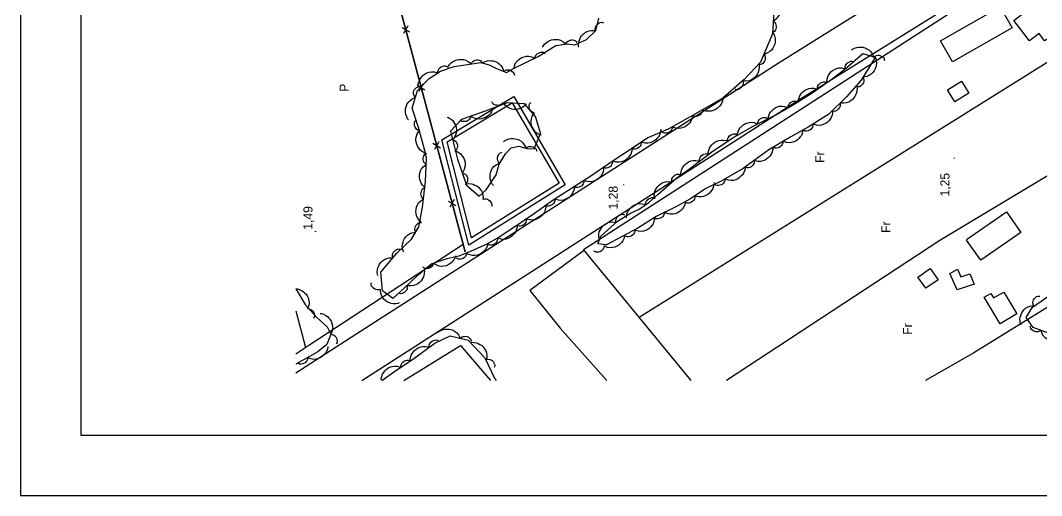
# Model space of a CAD drawing. Extents: x 747954 to 748544, y 4317181 to 4318208.
# Drawn here: x 747954.5 to 748123.3, y 4317181 to 4317259.5 of the extents above; entities that cross this region are included whole.
import ezdxf

# ---------------------------------------------------------------- set-up
doc = ezdxf.new("R2010")
doc.units = 0
doc.linetypes.add('HIDDEN', pattern=[0])
doc.layers.get('0').update_dxf_attribs({"linetype": 'CONTINUOUS'})
for name, color, linetype in [('1', 7, 'CONTINUOUS'), ('11', 7, 'CONTINUOUS'), ('26', 7, 'CONTINUOUS'), ('36', 7, 'CONTINUOUS'), ('48', 7, 'CONTINUOUS'), ('51', 7, 'CONTINUOUS'), ('53', 7, 'CONTINUOUS'), ('PATTERN_CLASS', 7, 'CONTINUOUS')]:
    doc.layers.add(name, color=color, linetype=linetype)

msp = doc.modelspace()

# ---------------------------------------------------------------- linework, layer by layer
at = {"layer": '1', "color": 0, "linetype": 'CONTINUOUS'}
for p, q in [((748009.24, 4317291.46), (748028.01, 4317221.27)), ((748017.55, 4317258.36), (748018.81, 4317257.62)), ((748018.54, 4317258.61), (748017.83, 4317257.34)), ((748020.11, 4317248.8), (748021.36, 4317248.06)), ((748021.1, 4317249.04), (748020.38, 4317247.78)), ((748022.67, 4317239.24), (748023.92, 4317238.49)), ((748023.66, 4317239.48), (748022.94, 4317238.21)), ((748025.22, 4317229.67), (748026.48, 4317228.93)), ((748026.22, 4317229.92), (748025.5, 4317228.65))]:
    msp.add_line(p, q, dxfattribs=at)
for points in [[(748120.12, 4317265.44), (748123.73, 4317267.68), (748129.64, 4317259.67), (748123.79, 4317256.17), (748122.88, 4317257.34), (748121.29, 4317256.17), (748118.73, 4317259.51), (748122.51, 4317262.41), (748120.2, 4317265.57)], [(748106.59, 4317256.17), (748116.46, 4317261.79), (748118.44, 4317258.3), (748108.57, 4317252.69), (748106.59, 4317256.17)], [(748107.75, 4317248.06), (748110.05, 4317249.49), (748111.28, 4317247.51), (748108.99, 4317246.08), (748107.75, 4317248.06)], [(748102.87, 4317217.11), (748104.91, 4317218.51), (748106.19, 4317216.65), (748104.15, 4317215.25), (748102.87, 4317217.11)], [(748108.12, 4317217.71), (748109.38, 4317218.4), (748109.97, 4317217.12), (748111.45, 4317217.66), (748112.14, 4317215.92), (748109.37, 4317215.01), (748108.12, 4317217.71)], [(748113.83, 4317213.77), (748114.9, 4317214.4), (748115.36, 4317213.65), (748117.08, 4317214.63), (748119.22, 4317211.04), (748116.45, 4317209.38), (748113.83, 4317213.77)]]:
    msp.add_lwpolyline(points, dxfattribs=at)
at = {"layer": '1', "color": 0, "linetype": 'HIDDEN'}
msp.add_lwpolyline([(748110.9, 4317223.3), (748117.52, 4317227.91), (748119.9, 4317224.49), (748113.27, 4317219.91), (748110.92, 4317223.19)], dxfattribs=at)
at = {"layer": '11', "color": 0, "linetype": 'CONTINUOUS'}
for points in [[(748000, 4317201.29), (748012.41, 4317209.28), (748079.9, 4317252.59), (748117.08, 4317275.81)], [(748010.92, 4317200), (748016.19, 4317203.39), (748083.64, 4317246.67), (748120.79, 4317269.87)]]:
    msp.add_lwpolyline(points, dxfattribs=at)
at = {"layer": '26', "color": 0, "linetype": 'CONTINUOUS'}
for points in [[(748024.16, 4317239.81), (748036.06, 4317246.94), (748044.56, 4317232.37), (748028.62, 4317222.4), (748024.16, 4317239.81)], [(748025.03, 4317239.46), (748035.79, 4317245.91), (748043.55, 4317232.62), (748029.09, 4317223.58), (748025.03, 4317239.46)]]:
    msp.add_lwpolyline(points, dxfattribs=at)
at = {"layer": '51', "color": 0, "linetype": 'CONTINUOUS'}
for p, q in [((748132.62, 4317257.84), (748056.81, 4317210.42)), ((748000, 4317211.52), (748001.65, 4317205.47))]:
    msp.add_line(p, q, dxfattribs=at)
for points in [[(748065.4, 4317200), (748047.56, 4317221.64), (748112.74, 4317263.76)], [(748143.38, 4317245.32), (748106.47, 4317223.17), (748071.24, 4317200)], [(748155.22, 4317231.2), (748112.11, 4317204.56), (748104.14, 4317200)], [(748027.69, 4317222.48), (748002.17, 4317205.82), (748000, 4317204.36)], [(748047.76, 4317221.54), (748038.72, 4317214.89), (748043.7, 4317208.67), (748051.46, 4317200)], [(748017.88, 4317200), (748027.23, 4317205.78), (748032.2, 4317200)]]:
    msp.add_lwpolyline(points, dxfattribs=at)
at = {"layer": '53', "color": 0, "linetype": 'CONTINUOUS'}
for points in [[(748079.18, 4317263.21), (748079.37, 4317263.08), (748079.61, 4317262.8), (748079.85, 4317262.45), (748079.96, 4317262.15), (748080.03, 4317261.84), (748080.09, 4317261.52), (748080.09, 4317261.17), (748080.03, 4317260.81), (748079.91, 4317260.43), (748079.72, 4317260.09), (748079.44, 4317259.76), (748079.16, 4317259.53), (748078.94, 4317259.41), (748079.14, 4317259.22), (748079.31, 4317258.99), (748079.38, 4317258.78), (748079.43, 4317258.58), (748079.41, 4317258.32), (748079.36, 4317258.1), (748079.26, 4317257.87), (748079.14, 4317257.69), (748078.97, 4317257.59), (748078.83, 4317257.5)], [(748046.83, 4317255.1), (748046.77, 4317255.33), (748046.78, 4317255.7), (748046.84, 4317256.11), (748046.95, 4317256.41), (748047.11, 4317256.69), (748047.27, 4317256.97), (748047.5, 4317257.23), (748047.79, 4317257.46), (748048.13, 4317257.67), (748048.5, 4317257.79), (748048.93, 4317257.85), (748049.29, 4317257.84), (748049.54, 4317257.78), (748049.51, 4317258.06), (748049.54, 4317258.35), (748049.62, 4317258.54), (748049.72, 4317258.73), (748049.91, 4317258.91), (748050.09, 4317259.04), (748050.32, 4317259.15), (748050.53, 4317259.21), (748050.73, 4317259.16), (748050.88, 4317259.13)], [(748078.89, 4317257.49), (748079.03, 4317257.3), (748079.15, 4317256.96), (748079.26, 4317256.55), (748079.27, 4317256.24), (748079.24, 4317255.91), (748079.19, 4317255.6), (748079.07, 4317255.27), (748078.89, 4317254.94), (748078.66, 4317254.62), (748078.37, 4317254.37), (748078, 4317254.14), (748077.65, 4317254.02), (748077.41, 4317253.98), (748077.53, 4317253.73), (748077.62, 4317253.46), (748077.62, 4317253.24), (748077.6, 4317253.03), (748077.5, 4317252.79), (748077.38, 4317252.61), (748077.21, 4317252.41), (748077.04, 4317252.28), (748076.84, 4317252.25), (748076.68, 4317252.21)], [(748040.83, 4317255.08), (748040.92, 4317255.29), (748041.16, 4317255.58), (748041.45, 4317255.88), (748041.71, 4317256.05), (748042.01, 4317256.19), (748042.3, 4317256.31), (748042.65, 4317256.38), (748043.02, 4317256.39), (748043.41, 4317256.36), (748043.78, 4317256.24), (748044.16, 4317256.03), (748044.45, 4317255.8), (748044.61, 4317255.61), (748044.75, 4317255.84), (748044.95, 4317256.06), (748045.13, 4317256.17), (748045.32, 4317256.26), (748045.58, 4317256.3), (748045.8, 4317256.29), (748046.05, 4317256.24), (748046.25, 4317256.16), (748046.39, 4317256.01), (748046.5, 4317255.89)], [(748036.08, 4317251.59), (748036.1, 4317251.82), (748036.24, 4317252.16), (748036.42, 4317252.54), (748036.62, 4317252.78), (748036.86, 4317253), (748037.11, 4317253.21), (748037.41, 4317253.38), (748037.76, 4317253.5), (748038.15, 4317253.59), (748038.53, 4317253.59), (748038.96, 4317253.51), (748039.31, 4317253.37), (748039.51, 4317253.24), (748039.58, 4317253.51), (748039.7, 4317253.77), (748039.84, 4317253.93), (748040, 4317254.07), (748040.23, 4317254.19), (748040.45, 4317254.25), (748040.7, 4317254.28), (748040.92, 4317254.26), (748041.09, 4317254.16), (748041.23, 4317254.08)], [(748091.89, 4317254.59), (748092.06, 4317254.75), (748092.39, 4317254.91), (748092.79, 4317255.06), (748093.1, 4317255.1), (748093.42, 4317255.1), (748093.74, 4317255.08), (748094.08, 4317255), (748094.43, 4317254.85), (748094.76, 4317254.66), (748095.05, 4317254.39), (748095.31, 4317254.04), (748095.47, 4317253.71), (748095.53, 4317253.47), (748095.77, 4317253.62), (748096.03, 4317253.74), (748096.25, 4317253.75), (748096.45, 4317253.75), (748096.7, 4317253.68), (748096.9, 4317253.57), (748097.11, 4317253.43), (748097.26, 4317253.27), (748097.31, 4317253.07), (748097.36, 4317252.92)], [(748025.17, 4317251.76), (748025.26, 4317251.98), (748025.49, 4317252.27), (748025.78, 4317252.57), (748026.05, 4317252.74), (748026.35, 4317252.87), (748026.64, 4317253), (748026.98, 4317253.07), (748027.36, 4317253.08), (748027.75, 4317253.05), (748028.12, 4317252.93), (748028.5, 4317252.72), (748028.79, 4317252.49), (748028.94, 4317252.3), (748029.09, 4317252.53), (748029.28, 4317252.75), (748029.47, 4317252.86), (748029.66, 4317252.95), (748029.92, 4317252.99), (748030.14, 4317252.98), (748030.39, 4317252.93), (748030.59, 4317252.85), (748030.73, 4317252.7), (748030.83, 4317252.58)], [(748030.79, 4317252.45), (748030.97, 4317252.59), (748031.31, 4317252.73), (748031.71, 4317252.86), (748032.03, 4317252.88), (748032.35, 4317252.86), (748032.67, 4317252.82), (748033.01, 4317252.72), (748033.34, 4317252.55), (748033.66, 4317252.34), (748033.93, 4317252.06), (748034.17, 4317251.69), (748034.31, 4317251.35), (748034.36, 4317251.11), (748034.6, 4317251.24), (748034.87, 4317251.34), (748035.09, 4317251.35), (748035.3, 4317251.34), (748035.54, 4317251.25), (748035.73, 4317251.13), (748035.93, 4317250.97), (748036.07, 4317250.8), (748036.11, 4317250.61), (748036.15, 4317250.45)], [(748076.54, 4317252.3), (748076.61, 4317252.08), (748076.61, 4317251.71), (748076.57, 4317251.29), (748076.47, 4317250.99), (748076.32, 4317250.7), (748076.17, 4317250.42), (748075.94, 4317250.15), (748075.66, 4317249.91), (748075.33, 4317249.7), (748074.97, 4317249.56), (748074.54, 4317249.48), (748074.17, 4317249.48), (748073.93, 4317249.53), (748073.96, 4317249.26), (748073.95, 4317248.96), (748073.87, 4317248.76), (748073.78, 4317248.58), (748073.6, 4317248.39), (748073.42, 4317248.25), (748073.2, 4317248.13), (748072.99, 4317248.07), (748072.79, 4317248.11), (748072.63, 4317248.13)], [(748087.8, 4317249.21), (748087.78, 4317249.44), (748087.84, 4317249.8), (748087.95, 4317250.21), (748088.1, 4317250.49), (748088.29, 4317250.75), (748088.49, 4317251), (748088.75, 4317251.23), (748089.07, 4317251.42), (748089.43, 4317251.58), (748089.81, 4317251.66), (748090.25, 4317251.66), (748090.61, 4317251.6), (748090.84, 4317251.51), (748090.85, 4317251.79), (748090.91, 4317252.07), (748091.02, 4317252.26), (748091.15, 4317252.43), (748091.35, 4317252.58), (748091.55, 4317252.69), (748091.79, 4317252.77), (748092.01, 4317252.8), (748092.2, 4317252.73), (748092.35, 4317252.68)], [(748095.79, 4317253.42), (748095.9, 4317253.22), (748095.97, 4317252.86), (748096.02, 4317252.44), (748095.98, 4317252.12), (748095.9, 4317251.81), (748095.8, 4317251.51), (748095.64, 4317251.2), (748095.41, 4317250.9), (748095.14, 4317250.62), (748094.81, 4317250.41), (748094.41, 4317250.25), (748094.05, 4317250.18), (748093.8, 4317250.17), (748093.89, 4317249.91), (748093.93, 4317249.62), (748093.9, 4317249.41), (748093.85, 4317249.21), (748093.71, 4317248.99), (748093.56, 4317248.82), (748093.37, 4317248.66), (748093.18, 4317248.55), (748092.97, 4317248.55), (748092.82, 4317248.54)], [(748020.28, 4317248.75), (748020.27, 4317248.98), (748020.36, 4317249.34), (748020.5, 4317249.73), (748020.67, 4317250), (748020.88, 4317250.25), (748021.1, 4317250.48), (748021.38, 4317250.69), (748021.71, 4317250.86), (748022.08, 4317250.99), (748022.46, 4317251.04), (748022.9, 4317251.02), (748023.25, 4317250.93), (748023.48, 4317250.82), (748023.51, 4317251.1), (748023.59, 4317251.38), (748023.72, 4317251.55), (748023.85, 4317251.71), (748024.07, 4317251.85), (748024.28, 4317251.94), (748024.52, 4317252.01), (748024.74, 4317252.02), (748024.92, 4317251.94), (748025.07, 4317251.88)], [(748083.08, 4317245.98), (748083.07, 4317246.21), (748083.15, 4317246.57), (748083.27, 4317246.97), (748083.43, 4317247.24), (748083.64, 4317247.49), (748083.85, 4317247.74), (748084.12, 4317247.95), (748084.45, 4317248.13), (748084.81, 4317248.27), (748085.2, 4317248.33), (748085.63, 4317248.32), (748085.99, 4317248.24), (748086.22, 4317248.14), (748086.25, 4317248.42), (748086.32, 4317248.7), (748086.44, 4317248.88), (748086.57, 4317249.04), (748086.78, 4317249.19), (748086.98, 4317249.28), (748087.23, 4317249.35), (748087.45, 4317249.37), (748087.63, 4317249.29), (748087.78, 4317249.24)], [(748018.66, 4317243.07), (748018.51, 4317243.24), (748018.35, 4317243.57), (748018.19, 4317243.96), (748018.15, 4317244.28), (748018.16, 4317244.6), (748018.17, 4317244.92), (748018.25, 4317245.26), (748018.4, 4317245.6), (748018.59, 4317245.94), (748018.86, 4317246.23), (748019.21, 4317246.49), (748019.54, 4317246.65), (748019.77, 4317246.71), (748019.63, 4317246.95), (748019.51, 4317247.21), (748019.49, 4317247.43), (748019.49, 4317247.64), (748019.56, 4317247.88), (748019.67, 4317248.08), (748019.81, 4317248.29), (748019.97, 4317248.44), (748020.17, 4317248.5), (748020.32, 4317248.55)], [(748092.75, 4317248.56), (748092.8, 4317248.33), (748092.79, 4317247.96), (748092.73, 4317247.55), (748092.61, 4317247.25), (748092.46, 4317246.97), (748092.29, 4317246.7), (748092.05, 4317246.44), (748091.76, 4317246.21), (748091.43, 4317246.01), (748091.06, 4317245.89), (748090.62, 4317245.83), (748090.26, 4317245.85), (748090.02, 4317245.91), (748090.03, 4317245.63), (748090.01, 4317245.34), (748089.92, 4317245.14), (748089.82, 4317244.96), (748089.64, 4317244.78), (748089.45, 4317244.65), (748089.22, 4317244.54), (748089.01, 4317244.49), (748088.81, 4317244.53), (748088.66, 4317244.56)], [(748038.12, 4317245.73), (748037.99, 4317245.54), (748037.71, 4317245.31), (748037.36, 4317245.07), (748037.06, 4317244.95), (748036.75, 4317244.88), (748036.43, 4317244.82), (748036.08, 4317244.82), (748035.72, 4317244.88), (748035.34, 4317245), (748035, 4317245.19), (748034.67, 4317245.47), (748034.44, 4317245.75), (748034.32, 4317245.97), (748034.13, 4317245.77), (748033.9, 4317245.59), (748033.69, 4317245.52), (748033.49, 4317245.48), (748033.23, 4317245.49), (748033.01, 4317245.54), (748032.78, 4317245.64), (748032.59, 4317245.76), (748032.49, 4317245.94), (748032.41, 4317246.07)], [(748040.58, 4317240.54), (748040.35, 4317240.6), (748040.03, 4317240.78), (748039.69, 4317241.02), (748039.48, 4317241.26), (748039.3, 4317241.53), (748039.13, 4317241.8), (748039.01, 4317242.13), (748038.94, 4317242.5), (748038.92, 4317242.89), (748038.98, 4317243.27), (748039.12, 4317243.68), (748039.31, 4317244), (748039.47, 4317244.19), (748039.22, 4317244.3), (748038.97, 4317244.45), (748038.83, 4317244.62), (748038.72, 4317244.79), (748038.64, 4317245.04), (748038.62, 4317245.26), (748038.62, 4317245.51), (748038.67, 4317245.73), (748038.8, 4317245.88), (748038.9, 4317246.01)], [(748070.59, 4317246.66), (748070.59, 4317246.43), (748070.48, 4317246.08), (748070.32, 4317245.69), (748070.13, 4317245.43), (748069.91, 4317245.2), (748069.68, 4317244.97), (748069.38, 4317244.78), (748069.04, 4317244.63), (748068.67, 4317244.52), (748068.28, 4317244.5), (748067.85, 4317244.55), (748067.5, 4317244.66), (748067.28, 4317244.77), (748067.23, 4317244.5), (748067.13, 4317244.23), (748067, 4317244.06), (748066.85, 4317243.91), (748066.63, 4317243.78), (748066.42, 4317243.7), (748066.17, 4317243.65), (748065.95, 4317243.66), (748065.77, 4317243.75), (748065.63, 4317243.82)], [(748078.08, 4317243.19), (748078.09, 4317243.42), (748078.2, 4317243.77), (748078.35, 4317244.16), (748078.54, 4317244.42), (748078.76, 4317244.65), (748078.99, 4317244.88), (748079.29, 4317245.07), (748079.63, 4317245.22), (748080, 4317245.33), (748080.39, 4317245.35), (748080.82, 4317245.3), (748081.17, 4317245.19), (748081.39, 4317245.08), (748081.44, 4317245.35), (748081.54, 4317245.62), (748081.67, 4317245.79), (748081.82, 4317245.94), (748082.04, 4317246.07), (748082.25, 4317246.15), (748082.5, 4317246.2), (748082.72, 4317246.2), (748082.9, 4317246.1), (748083.04, 4317246.03)], [(748032.59, 4317244.97), (748032.54, 4317244.74), (748032.37, 4317244.42), (748032.15, 4317244.06), (748031.92, 4317243.84), (748031.66, 4317243.65), (748031.39, 4317243.47), (748031.07, 4317243.34), (748030.71, 4317243.25), (748030.32, 4317243.21), (748029.93, 4317243.25), (748029.52, 4317243.38), (748029.19, 4317243.55), (748029, 4317243.7), (748028.9, 4317243.45), (748028.75, 4317243.19), (748028.59, 4317243.05), (748028.42, 4317242.93), (748028.18, 4317242.84), (748027.96, 4317242.8), (748027.7, 4317242.8), (748027.49, 4317242.84), (748027.33, 4317242.96), (748027.2, 4317243.06)], [(748065.62, 4317243.82), (748065.62, 4317243.59), (748065.5, 4317243.24), (748065.34, 4317242.85), (748065.15, 4317242.6), (748064.92, 4317242.37), (748064.69, 4317242.14), (748064.4, 4317241.96), (748064.05, 4317241.81), (748063.68, 4317241.7), (748063.29, 4317241.68), (748062.86, 4317241.74), (748062.51, 4317241.85), (748062.29, 4317241.97), (748062.24, 4317241.7), (748062.14, 4317241.43), (748062, 4317241.26), (748061.86, 4317241.11), (748061.63, 4317240.99), (748061.42, 4317240.91), (748061.17, 4317240.87), (748060.95, 4317240.87), (748060.77, 4317240.96), (748060.63, 4317241.03)], [(748088.75, 4317244.44), (748088.76, 4317244.21), (748088.67, 4317243.85), (748088.53, 4317243.46), (748088.35, 4317243.19), (748088.14, 4317242.95), (748087.92, 4317242.72), (748087.63, 4317242.51), (748087.3, 4317242.35), (748086.93, 4317242.22), (748086.54, 4317242.18), (748086.11, 4317242.21), (748085.75, 4317242.3), (748085.53, 4317242.41), (748085.49, 4317242.14), (748085.41, 4317241.86), (748085.28, 4317241.68), (748085.14, 4317241.52), (748084.93, 4317241.39), (748084.72, 4317241.3), (748084.47, 4317241.24), (748084.25, 4317241.23), (748084.07, 4317241.32), (748083.92, 4317241.38)], [(748021.46, 4317237.59), (748021.24, 4317237.65), (748020.93, 4317237.85), (748020.59, 4317238.1), (748020.39, 4317238.34), (748020.22, 4317238.62), (748020.06, 4317238.9), (748019.95, 4317239.23), (748019.89, 4317239.6), (748019.88, 4317239.99), (748019.95, 4317240.37), (748020.11, 4317240.77), (748020.3, 4317241.09), (748020.47, 4317241.27), (748020.22, 4317241.39), (748019.98, 4317241.55), (748019.85, 4317241.72), (748019.74, 4317241.9), (748019.67, 4317242.15), (748019.65, 4317242.37), (748019.67, 4317242.62), (748019.72, 4317242.84), (748019.86, 4317242.99), (748019.96, 4317243.11)], [(748025.04, 4317243.54), (748025.27, 4317243.47), (748025.57, 4317243.27), (748025.91, 4317243.01), (748026.1, 4317242.76), (748026.26, 4317242.48), (748026.42, 4317242.2), (748026.52, 4317241.87), (748026.57, 4317241.5), (748026.57, 4317241.11), (748026.49, 4317240.73), (748026.32, 4317240.33), (748026.12, 4317240.02), (748025.95, 4317239.84), (748026.2, 4317239.72), (748026.43, 4317239.55), (748026.56, 4317239.37), (748026.66, 4317239.19), (748026.73, 4317238.94), (748026.74, 4317238.72), (748026.72, 4317238.47), (748026.66, 4317238.26), (748026.52, 4317238.11), (748026.42, 4317237.99)], [(748073, 4317240.56), (748073.01, 4317240.79), (748073.13, 4317241.14), (748073.29, 4317241.53), (748073.48, 4317241.78), (748073.71, 4317242.01), (748073.94, 4317242.23), (748074.24, 4317242.42), (748074.58, 4317242.56), (748074.96, 4317242.67), (748075.35, 4317242.69), (748075.78, 4317242.63), (748076.13, 4317242.51), (748076.34, 4317242.39), (748076.4, 4317242.66), (748076.5, 4317242.93), (748076.64, 4317243.1), (748076.78, 4317243.25), (748077.01, 4317243.37), (748077.22, 4317243.45), (748077.47, 4317243.49), (748077.69, 4317243.49), (748077.87, 4317243.39), (748078.01, 4317243.32)], [(748060.35, 4317241.55), (748060.37, 4317241.32), (748060.28, 4317240.96), (748060.15, 4317240.56), (748059.98, 4317240.29), (748059.77, 4317240.05), (748059.56, 4317239.81), (748059.28, 4317239.6), (748058.95, 4317239.43), (748058.58, 4317239.29), (748058.19, 4317239.24), (748057.76, 4317239.26), (748057.4, 4317239.35), (748057.18, 4317239.45), (748057.14, 4317239.18), (748057.06, 4317238.9), (748056.94, 4317238.72), (748056.81, 4317238.56), (748056.59, 4317238.42), (748056.39, 4317238.33), (748056.14, 4317238.26), (748055.92, 4317238.25), (748055.74, 4317238.33), (748055.59, 4317238.39)], [(748068.22, 4317237.43), (748068.21, 4317237.66), (748068.29, 4317238.02), (748068.42, 4317238.42), (748068.59, 4317238.69), (748068.79, 4317238.94), (748069.01, 4317239.18), (748069.28, 4317239.39), (748069.61, 4317239.56), (748069.98, 4317239.7), (748070.36, 4317239.75), (748070.8, 4317239.73), (748071.16, 4317239.65), (748071.38, 4317239.55), (748071.41, 4317239.82), (748071.49, 4317240.1), (748071.61, 4317240.28), (748071.74, 4317240.44), (748071.96, 4317240.59), (748072.16, 4317240.68), (748072.41, 4317240.75), (748072.63, 4317240.76), (748072.81, 4317240.68), (748072.96, 4317240.63)], [(748083.85, 4317241.5), (748083.85, 4317241.26), (748083.75, 4317240.91), (748083.6, 4317240.52), (748083.42, 4317240.26), (748083.2, 4317240.02), (748082.97, 4317239.79), (748082.68, 4317239.59), (748082.35, 4317239.44), (748081.97, 4317239.32), (748081.59, 4317239.29), (748081.15, 4317239.33), (748080.8, 4317239.43), (748080.58, 4317239.55), (748080.53, 4317239.28), (748080.44, 4317239), (748080.31, 4317238.83), (748080.17, 4317238.67), (748079.95, 4317238.54), (748079.74, 4317238.46), (748079.49, 4317238.41), (748079.27, 4317238.4), (748079.09, 4317238.49), (748078.95, 4317238.56)], [(748034.37, 4317239.45), (748034.54, 4317239.61), (748034.87, 4317239.77), (748035.26, 4317239.93), (748035.58, 4317239.98), (748035.9, 4317239.98), (748036.22, 4317239.97), (748036.56, 4317239.9), (748036.91, 4317239.76), (748037.25, 4317239.57), (748037.54, 4317239.31), (748037.8, 4317238.96), (748037.97, 4317238.63), (748038.04, 4317238.4), (748038.27, 4317238.55), (748038.53, 4317238.67), (748038.75, 4317238.7), (748038.95, 4317238.7), (748039.2, 4317238.63), (748039.41, 4317238.53), (748039.61, 4317238.39), (748039.77, 4317238.23), (748039.83, 4317238.04), (748039.88, 4317237.89)], [(748078.91, 4317238.62), (748078.93, 4317238.39), (748078.85, 4317238.03), (748078.74, 4317237.62), (748078.58, 4317237.35), (748078.38, 4317237.09), (748078.18, 4317236.85), (748077.91, 4317236.62), (748077.59, 4317236.44), (748077.22, 4317236.29), (748076.84, 4317236.22), (748076.41, 4317236.23), (748076.04, 4317236.3), (748075.82, 4317236.39), (748075.79, 4317236.11), (748075.73, 4317235.83), (748075.61, 4317235.65), (748075.49, 4317235.48), (748075.28, 4317235.33), (748075.07, 4317235.23), (748074.83, 4317235.16), (748074.61, 4317235.14), (748074.43, 4317235.21), (748074.28, 4317235.26)], [(748021.42, 4317231.89), (748021.22, 4317232.01), (748020.98, 4317232.3), (748020.74, 4317232.64), (748020.62, 4317232.93), (748020.54, 4317233.24), (748020.48, 4317233.56), (748020.47, 4317233.91), (748020.53, 4317234.28), (748020.63, 4317234.65), (748020.82, 4317234.99), (748021.09, 4317235.33), (748021.37, 4317235.57), (748021.59, 4317235.69), (748021.38, 4317235.88), (748021.2, 4317236.11), (748021.13, 4317236.31), (748021.08, 4317236.51), (748021.09, 4317236.77), (748021.14, 4317236.99), (748021.23, 4317237.23), (748021.35, 4317237.41), (748021.52, 4317237.52), (748021.66, 4317237.6)], [(748026.29, 4317237.95), (748026.52, 4317237.9), (748026.84, 4317237.73), (748027.2, 4317237.5), (748027.42, 4317237.27), (748027.6, 4317237.01), (748027.78, 4317236.74), (748027.91, 4317236.42), (748028, 4317236.06), (748028.04, 4317235.67), (748027.99, 4317235.28), (748027.86, 4317234.87), (748027.69, 4317234.54), (748027.53, 4317234.35), (748027.79, 4317234.25), (748028.04, 4317234.1), (748028.18, 4317233.94), (748028.3, 4317233.77), (748028.39, 4317233.52), (748028.42, 4317233.3), (748028.42, 4317233.05), (748028.38, 4317232.83), (748028.26, 4317232.67), (748028.16, 4317232.55)], [(748032.7, 4317232.22), (748032.54, 4317232.39), (748032.36, 4317232.71), (748032.2, 4317233.1), (748032.15, 4317233.41), (748032.14, 4317233.73), (748032.14, 4317234.05), (748032.21, 4317234.4), (748032.34, 4317234.74), (748032.53, 4317235.09), (748032.78, 4317235.38), (748033.12, 4317235.66), (748033.45, 4317235.83), (748033.68, 4317235.9), (748033.53, 4317236.13), (748033.4, 4317236.39), (748033.37, 4317236.6), (748033.36, 4317236.81), (748033.43, 4317237.06), (748033.53, 4317237.27), (748033.66, 4317237.48), (748033.82, 4317237.63), (748034.01, 4317237.7), (748034.16, 4317237.75)], [(748055.59, 4317238.38), (748055.6, 4317238.15), (748055.51, 4317237.79), (748055.38, 4317237.4), (748055.21, 4317237.13), (748055, 4317236.88), (748054.79, 4317236.64), (748054.51, 4317236.43), (748054.17, 4317236.26), (748053.81, 4317236.13), (748053.42, 4317236.08), (748052.99, 4317236.1), (748052.63, 4317236.19), (748052.41, 4317236.3), (748052.37, 4317236.02), (748052.29, 4317235.74), (748052.17, 4317235.56), (748052.03, 4317235.4), (748051.82, 4317235.26), (748051.61, 4317235.17), (748051.37, 4317235.11), (748051.15, 4317235.09), (748050.96, 4317235.18), (748050.82, 4317235.24)], [(748063.68, 4317233.94), (748063.66, 4317234.17), (748063.72, 4317234.53), (748063.83, 4317234.94), (748063.98, 4317235.22), (748064.18, 4317235.47), (748064.38, 4317235.72), (748064.64, 4317235.95), (748064.96, 4317236.14), (748065.32, 4317236.3), (748065.7, 4317236.37), (748066.14, 4317236.38), (748066.5, 4317236.31), (748066.73, 4317236.22), (748066.75, 4317236.5), (748066.81, 4317236.78), (748066.92, 4317236.97), (748067.04, 4317237.14), (748067.25, 4317237.29), (748067.45, 4317237.39), (748067.69, 4317237.48), (748067.91, 4317237.5), (748068.1, 4317237.43), (748068.25, 4317237.38)], [(748074.3, 4317235.23), (748074.29, 4317235), (748074.18, 4317234.65), (748074.02, 4317234.26), (748073.84, 4317234), (748073.61, 4317233.77), (748073.38, 4317233.54), (748073.09, 4317233.35), (748072.75, 4317233.2), (748072.37, 4317233.09), (748071.98, 4317233.07), (748071.55, 4317233.12), (748071.2, 4317233.23), (748070.98, 4317233.35), (748070.93, 4317233.08), (748070.83, 4317232.8), (748070.7, 4317232.63), (748070.56, 4317232.48), (748070.33, 4317232.35), (748070.12, 4317232.28), (748069.87, 4317232.23), (748069.65, 4317232.23), (748069.47, 4317232.32), (748069.33, 4317232.39)], [(748050.91, 4317235.09), (748050.91, 4317234.86), (748050.82, 4317234.51), (748050.68, 4317234.11), (748050.5, 4317233.85), (748050.28, 4317233.6), (748050.06, 4317233.37), (748049.78, 4317233.17), (748049.44, 4317233.01), (748049.07, 4317232.88), (748048.69, 4317232.84), (748048.25, 4317232.88), (748047.9, 4317232.97), (748047.68, 4317233.08), (748047.63, 4317232.81), (748047.55, 4317232.53), (748047.42, 4317232.36), (748047.28, 4317232.2), (748047.06, 4317232.06), (748046.86, 4317231.98), (748046.61, 4317231.92), (748046.39, 4317231.91), (748046.21, 4317232), (748046.06, 4317232.06)], [(748059.31, 4317230.26), (748059.27, 4317230.49), (748059.3, 4317230.86), (748059.38, 4317231.27), (748059.51, 4317231.56), (748059.69, 4317231.83), (748059.87, 4317232.1), (748060.12, 4317232.35), (748060.42, 4317232.56), (748060.76, 4317232.74), (748061.14, 4317232.85), (748061.57, 4317232.88), (748061.94, 4317232.84), (748062.18, 4317232.77), (748062.17, 4317233.05), (748062.21, 4317233.34), (748062.31, 4317233.53), (748062.42, 4317233.71), (748062.62, 4317233.88), (748062.81, 4317233.99), (748063.04, 4317234.09), (748063.26, 4317234.13), (748063.45, 4317234.08), (748063.6, 4317234.04)], [(748020.72, 4317226.21), (748020.53, 4317226.35), (748020.31, 4317226.64), (748020.09, 4317227), (748019.99, 4317227.3), (748019.94, 4317227.62), (748019.89, 4317227.94), (748019.91, 4317228.29), (748019.99, 4317228.65), (748020.12, 4317229.02), (748020.33, 4317229.35), (748020.63, 4317229.67), (748020.92, 4317229.89), (748021.15, 4317229.99), (748020.96, 4317230.19), (748020.79, 4317230.43), (748020.74, 4317230.64), (748020.7, 4317230.85), (748020.73, 4317231.11), (748020.79, 4317231.32), (748020.9, 4317231.55), (748021.03, 4317231.73), (748021.21, 4317231.82), (748021.35, 4317231.89)], [(748028.04, 4317232.46), (748028.26, 4317232.53), (748028.63, 4317232.55), (748029.04, 4317232.53), (748029.35, 4317232.45), (748029.64, 4317232.31), (748029.93, 4317232.17), (748030.21, 4317231.96), (748030.47, 4317231.69), (748030.7, 4317231.38), (748030.86, 4317231.02), (748030.95, 4317230.6), (748030.97, 4317230.23), (748030.93, 4317229.98), (748031.2, 4317230.03), (748031.5, 4317230.03), (748031.7, 4317229.96), (748031.89, 4317229.88), (748032.09, 4317229.71), (748032.23, 4317229.53), (748032.36, 4317229.32), (748032.43, 4317229.11), (748032.41, 4317228.91), (748032.39, 4317228.75)], [(748046.06, 4317232.07), (748046.07, 4317231.83), (748045.97, 4317231.48), (748045.84, 4317231.08), (748045.67, 4317230.81), (748045.46, 4317230.57), (748045.24, 4317230.33), (748044.96, 4317230.12), (748044.62, 4317229.96), (748044.26, 4317229.83), (748043.87, 4317229.78), (748043.44, 4317229.8), (748043.08, 4317229.9), (748042.86, 4317230), (748042.82, 4317229.73), (748042.74, 4317229.45), (748042.61, 4317229.27), (748042.48, 4317229.11), (748042.26, 4317228.97), (748042.05, 4317228.88), (748041.81, 4317228.82), (748041.59, 4317228.81), (748041.41, 4317228.89), (748041.26, 4317228.95)], [(748069.14, 4317232.72), (748069.16, 4317232.49), (748069.08, 4317232.13), (748068.96, 4317231.73), (748068.8, 4317231.45), (748068.6, 4317231.2), (748068.39, 4317230.96), (748068.11, 4317230.74), (748067.79, 4317230.56), (748067.43, 4317230.42), (748067.04, 4317230.35), (748066.61, 4317230.37), (748066.25, 4317230.44), (748066.02, 4317230.54), (748065.99, 4317230.27), (748065.92, 4317229.98), (748065.8, 4317229.8), (748065.67, 4317229.64), (748065.46, 4317229.49), (748065.26, 4317229.4), (748065.02, 4317229.32), (748064.8, 4317229.3), (748064.61, 4317229.38), (748064.46, 4317229.44)], [(748054.68, 4317226.92), (748054.67, 4317227.15), (748054.76, 4317227.51), (748054.88, 4317227.91), (748055.05, 4317228.18), (748055.26, 4317228.43), (748055.47, 4317228.67), (748055.75, 4317228.88), (748056.08, 4317229.05), (748056.44, 4317229.19), (748056.83, 4317229.24), (748057.26, 4317229.22), (748057.62, 4317229.14), (748057.85, 4317229.04), (748057.88, 4317229.31), (748057.96, 4317229.59), (748058.08, 4317229.77), (748058.21, 4317229.93), (748058.42, 4317230.08), (748058.63, 4317230.17), (748058.87, 4317230.24), (748059.09, 4317230.25), (748059.28, 4317230.17), (748059.43, 4317230.12)], [(748041.32, 4317228.86), (748041.34, 4317228.62), (748041.25, 4317228.27), (748041.13, 4317227.86), (748040.96, 4317227.59), (748040.75, 4317227.35), (748040.54, 4317227.11), (748040.26, 4317226.89), (748039.93, 4317226.72), (748039.57, 4317226.58), (748039.18, 4317226.52), (748038.75, 4317226.54), (748038.39, 4317226.63), (748038.16, 4317226.73), (748038.13, 4317226.45), (748038.06, 4317226.17), (748037.94, 4317225.99), (748037.81, 4317225.83), (748037.59, 4317225.69), (748037.39, 4317225.6), (748037.14, 4317225.53), (748036.92, 4317225.51), (748036.74, 4317225.59), (748036.59, 4317225.65)], [(748064.4, 4317229.53), (748064.39, 4317229.29), (748064.26, 4317228.95), (748064.08, 4317228.57), (748063.89, 4317228.32), (748063.65, 4317228.1), (748063.41, 4317227.89), (748063.11, 4317227.71), (748062.76, 4317227.58), (748062.38, 4317227.49), (748061.99, 4317227.48), (748061.56, 4317227.55), (748061.22, 4317227.68), (748061, 4317227.81), (748060.94, 4317227.54), (748060.83, 4317227.27), (748060.69, 4317227.11), (748060.54, 4317226.96), (748060.3, 4317226.84), (748060.09, 4317226.78), (748059.84, 4317226.74), (748059.62, 4317226.75), (748059.45, 4317226.86), (748059.31, 4317226.93)], [(748050.13, 4317223.56), (748050.09, 4317223.79), (748050.12, 4317224.16), (748050.19, 4317224.57), (748050.32, 4317224.86), (748050.49, 4317225.14), (748050.66, 4317225.4), (748050.91, 4317225.65), (748051.21, 4317225.87), (748051.55, 4317226.06), (748051.92, 4317226.17), (748052.36, 4317226.21), (748052.72, 4317226.18), (748052.96, 4317226.11), (748052.95, 4317226.39), (748052.99, 4317226.68), (748053.08, 4317226.87), (748053.19, 4317227.05), (748053.39, 4317227.22), (748053.58, 4317227.34), (748053.81, 4317227.44), (748054.02, 4317227.49), (748054.22, 4317227.44), (748054.37, 4317227.4)], [(748059.32, 4317226.9), (748059.33, 4317226.67), (748059.23, 4317226.32), (748059.09, 4317225.92), (748058.91, 4317225.66), (748058.69, 4317225.42), (748058.47, 4317225.19), (748058.19, 4317224.98), (748057.85, 4317224.82), (748057.48, 4317224.7), (748057.09, 4317224.66), (748056.66, 4317224.69), (748056.3, 4317224.79), (748056.08, 4317224.9), (748056.04, 4317224.62), (748055.95, 4317224.35), (748055.83, 4317224.17), (748055.69, 4317224.02), (748055.47, 4317223.88), (748055.26, 4317223.8), (748055.01, 4317223.74), (748054.8, 4317223.73), (748054.61, 4317223.82), (748054.47, 4317223.88)], [(748017.86, 4317221.23), (748017.76, 4317221.43), (748017.68, 4317221.79), (748017.63, 4317222.21), (748017.67, 4317222.53), (748017.75, 4317222.84), (748017.84, 4317223.15), (748018, 4317223.46), (748018.23, 4317223.75), (748018.5, 4317224.03), (748018.83, 4317224.24), (748019.23, 4317224.41), (748019.59, 4317224.48), (748019.84, 4317224.49), (748019.75, 4317224.75), (748019.7, 4317225.03), (748019.74, 4317225.25), (748019.79, 4317225.45), (748019.93, 4317225.67), (748020.07, 4317225.84), (748020.27, 4317226), (748020.46, 4317226.11), (748020.66, 4317226.12), (748020.82, 4317226.13)], [(748036.59, 4317225.64), (748036.6, 4317225.41), (748036.51, 4317225.05), (748036.38, 4317224.65), (748036.21, 4317224.38), (748036, 4317224.14), (748035.78, 4317223.9), (748035.5, 4317223.69), (748035.17, 4317223.53), (748034.8, 4317223.39), (748034.42, 4317223.34), (748033.98, 4317223.37), (748033.62, 4317223.46), (748033.4, 4317223.56), (748033.36, 4317223.29), (748033.28, 4317223.01), (748033.16, 4317222.83), (748033.02, 4317222.68), (748032.81, 4317222.53), (748032.6, 4317222.45), (748032.36, 4317222.38), (748032.14, 4317222.37), (748031.95, 4317222.45), (748031.81, 4317222.51)], [(748054.38, 4317224.03), (748054.37, 4317223.79), (748054.24, 4317223.45), (748054.07, 4317223.07), (748053.88, 4317222.82), (748053.64, 4317222.59), (748053.4, 4317222.38), (748053.1, 4317222.2), (748052.76, 4317222.06), (748052.38, 4317221.97), (748051.99, 4317221.95), (748051.56, 4317222.02), (748051.21, 4317222.15), (748051, 4317222.27), (748050.94, 4317222), (748050.83, 4317221.73), (748050.69, 4317221.57), (748050.54, 4317221.42), (748050.31, 4317221.3), (748050.1, 4317221.24), (748049.85, 4317221.2), (748049.63, 4317221.21), (748049.45, 4317221.31), (748049.31, 4317221.38)], [(748013.59, 4317217.34), (748013.51, 4317217.56), (748013.5, 4317217.92), (748013.51, 4317218.34), (748013.6, 4317218.65), (748013.73, 4317218.94), (748013.87, 4317219.23), (748014.08, 4317219.51), (748014.35, 4317219.77), (748014.66, 4317220), (748015.02, 4317220.16), (748015.44, 4317220.26), (748015.81, 4317220.28), (748016.05, 4317220.24), (748016.01, 4317220.52), (748016.01, 4317220.81), (748016.07, 4317221.01), (748016.16, 4317221.2), (748016.32, 4317221.4), (748016.5, 4317221.54), (748016.71, 4317221.68), (748016.92, 4317221.75), (748017.12, 4317221.72), (748017.28, 4317221.71)], [(748031.75, 4317222.6), (748031.72, 4317222.37), (748031.58, 4317222.03), (748031.38, 4317221.66), (748031.17, 4317221.42), (748030.93, 4317221.21), (748030.68, 4317221.01), (748030.37, 4317220.85), (748030.01, 4317220.73), (748029.63, 4317220.66), (748029.24, 4317220.67), (748028.82, 4317220.76), (748028.48, 4317220.91), (748028.27, 4317221.04), (748028.19, 4317220.78), (748028.07, 4317220.51), (748027.92, 4317220.36), (748027.76, 4317220.22), (748027.53, 4317220.12), (748027.31, 4317220.06), (748027.06, 4317220.04), (748026.84, 4317220.06), (748026.67, 4317220.17), (748026.53, 4317220.25)], [(748026.42, 4317220.6), (748026.37, 4317220.37), (748026.2, 4317220.04), (748025.97, 4317219.69), (748025.73, 4317219.48), (748025.47, 4317219.29), (748025.2, 4317219.12), (748024.87, 4317218.99), (748024.51, 4317218.91), (748024.12, 4317218.87), (748023.74, 4317218.92), (748023.32, 4317219.05), (748023, 4317219.23), (748022.81, 4317219.39), (748022.7, 4317219.13), (748022.56, 4317218.88), (748022.39, 4317218.74), (748022.22, 4317218.62), (748021.98, 4317218.54), (748021.75, 4317218.5), (748021.5, 4317218.5), (748021.29, 4317218.55), (748021.13, 4317218.67), (748021, 4317218.77)], [(748021.22, 4317218.33), (748021.27, 4317218.11), (748021.24, 4317217.74), (748021.18, 4317217.32), (748021.06, 4317217.03), (748020.89, 4317216.75), (748020.72, 4317216.48), (748020.48, 4317216.23), (748020.18, 4317216.01), (748019.84, 4317215.81), (748019.47, 4317215.7), (748019.04, 4317215.65), (748018.67, 4317215.67), (748018.43, 4317215.74), (748018.44, 4317215.46), (748018.41, 4317215.17), (748018.32, 4317214.98), (748018.22, 4317214.8), (748018.03, 4317214.62), (748017.84, 4317214.5), (748017.61, 4317214.39), (748017.4, 4317214.34), (748017.2, 4317214.39), (748017.04, 4317214.43)], [(748000, 4317215.16), (748000.23, 4317215.16), (748000.59, 4317215.06), (748000.98, 4317214.91), (748001.24, 4317214.73), (748001.48, 4317214.51), (748001.71, 4317214.29), (748001.91, 4317214), (748002.06, 4317213.66), (748002.18, 4317213.29), (748002.22, 4317212.9), (748002.18, 4317212.47), (748002.08, 4317212.12), (748001.96, 4317211.9), (748002.24, 4317211.85), (748002.51, 4317211.76), (748002.69, 4317211.63), (748002.84, 4317211.49), (748002.98, 4317211.27), (748003.06, 4317211.06), (748003.11, 4317210.81), (748003.12, 4317210.59), (748003.03, 4317210.41), (748002.96, 4317210.27)], [(748017.12, 4317212.85), (748016.9, 4317212.75), (748016.54, 4317212.71), (748016.12, 4317212.69), (748015.81, 4317212.75), (748015.5, 4317212.86), (748015.2, 4317212.98), (748014.91, 4317213.16), (748014.63, 4317213.41), (748014.37, 4317213.71), (748014.19, 4317214.05), (748014.06, 4317214.46), (748014.01, 4317214.83), (748014.03, 4317215.08), (748013.76, 4317215.01), (748013.47, 4317214.98), (748013.26, 4317215.04), (748013.06, 4317215.1), (748012.85, 4317215.26), (748012.7, 4317215.42), (748012.55, 4317215.62), (748012.46, 4317215.82), (748012.47, 4317216.02), (748012.47, 4317216.18)], [(748119.93, 4317209.16), (748119.83, 4317209.37), (748119.76, 4317209.74), (748119.72, 4317210.15), (748119.77, 4317210.47), (748119.86, 4317210.78), (748119.97, 4317211.08), (748120.14, 4317211.39), (748120.37, 4317211.68), (748120.65, 4317211.95), (748120.99, 4317212.15), (748121.39, 4317212.3), (748121.76, 4317212.37), (748122, 4317212.36), (748121.93, 4317212.63), (748121.88, 4317212.91), (748121.93, 4317213.13), (748121.98, 4317213.33), (748122.12, 4317213.54), (748122.28, 4317213.71), (748122.47, 4317213.87), (748122.67, 4317213.97), (748122.87, 4317213.97), (748123.03, 4317213.97)], [(748004.05, 4317211.09), (748004.28, 4317211.07), (748004.62, 4317210.95), (748005.01, 4317210.77), (748005.26, 4317210.57), (748005.48, 4317210.34), (748005.69, 4317210.1), (748005.87, 4317209.8), (748006, 4317209.45), (748006.1, 4317209.07), (748006.11, 4317208.68), (748006.04, 4317208.25), (748005.91, 4317207.91), (748005.78, 4317207.7), (748006.05, 4317207.63), (748006.32, 4317207.52), (748006.49, 4317207.38), (748006.63, 4317207.23), (748006.75, 4317207), (748006.82, 4317206.79), (748006.85, 4317206.54), (748006.84, 4317206.32), (748006.74, 4317206.14), (748006.67, 4317206)], [(748023.49, 4317207.93), (748023.66, 4317208.09), (748023.98, 4317208.27), (748024.36, 4317208.44), (748024.67, 4317208.5), (748025, 4317208.51), (748025.32, 4317208.51), (748025.66, 4317208.45), (748026.01, 4317208.32), (748026.36, 4317208.14), (748026.66, 4317207.89), (748026.93, 4317207.55), (748027.11, 4317207.23), (748027.18, 4317206.99), (748027.41, 4317207.15), (748027.67, 4317207.28), (748027.88, 4317207.31), (748028.09, 4317207.32), (748028.34, 4317207.26), (748028.55, 4317207.17), (748028.76, 4317207.03), (748028.92, 4317206.88), (748028.98, 4317206.69), (748029.04, 4317206.54)], [(748126.78, 4317206.95), (748126.6, 4317206.81), (748126.26, 4317206.67), (748125.86, 4317206.54), (748125.54, 4317206.52), (748125.22, 4317206.55), (748124.9, 4317206.58), (748124.56, 4317206.68), (748124.23, 4317206.85), (748123.91, 4317207.07), (748123.64, 4317207.35), (748123.4, 4317207.72), (748123.27, 4317208.06), (748123.22, 4317208.3), (748122.98, 4317208.17), (748122.7, 4317208.07), (748122.49, 4317208.06), (748122.28, 4317208.08), (748122.04, 4317208.17), (748121.84, 4317208.29), (748121.65, 4317208.44), (748121.51, 4317208.61), (748121.47, 4317208.81), (748121.43, 4317208.97)], [(748018.96, 4317203.21), (748018.94, 4317203.45), (748019.01, 4317203.81), (748019.12, 4317204.21), (748019.28, 4317204.49), (748019.47, 4317204.75), (748019.67, 4317204.99), (748019.94, 4317205.22), (748020.27, 4317205.4), (748020.63, 4317205.56), (748021.01, 4317205.63), (748021.44, 4317205.63), (748021.81, 4317205.56), (748022.03, 4317205.46), (748022.06, 4317205.74), (748022.12, 4317206.02), (748022.23, 4317206.21), (748022.36, 4317206.37), (748022.57, 4317206.53), (748022.77, 4317206.63), (748023.01, 4317206.7), (748023.23, 4317206.73), (748023.42, 4317206.66), (748023.57, 4317206.61)], [(748005.32, 4317205.65), (748005.32, 4317205.42), (748005.2, 4317205.07), (748005.04, 4317204.68), (748004.85, 4317204.42), (748004.62, 4317204.2), (748004.39, 4317203.97), (748004.09, 4317203.79), (748003.75, 4317203.64), (748003.38, 4317203.54), (748002.99, 4317203.51), (748002.55, 4317203.57), (748002.2, 4317203.69), (748001.99, 4317203.81), (748001.93, 4317203.54), (748001.83, 4317203.26), (748001.7, 4317203.1), (748001.55, 4317202.95), (748001.32, 4317202.82), (748001.11, 4317202.75), (748000.86, 4317202.7), (748000.65, 4317202.71), (748000.47, 4317202.8), (748000.32, 4317202.87)], [(748028.89, 4317206.28), (748029.12, 4317206.33), (748029.48, 4317206.31), (748029.9, 4317206.25), (748030.19, 4317206.13), (748030.47, 4317205.97), (748030.75, 4317205.8), (748031, 4317205.56), (748031.23, 4317205.27), (748031.43, 4317204.93), (748031.55, 4317204.56), (748031.6, 4317204.13), (748031.58, 4317203.76), (748031.51, 4317203.52), (748031.79, 4317203.54), (748032.08, 4317203.51), (748032.28, 4317203.42), (748032.46, 4317203.32), (748032.64, 4317203.13), (748032.76, 4317202.94), (748032.87, 4317202.71), (748032.92, 4317202.5), (748032.87, 4317202.3), (748032.84, 4317202.15)], [(748014.17, 4317200.08), (748014.16, 4317200.32), (748014.25, 4317200.67), (748014.38, 4317201.07), (748014.55, 4317201.34), (748014.76, 4317201.59), (748014.97, 4317201.83), (748015.25, 4317202.04), (748015.58, 4317202.21), (748015.95, 4317202.34), (748016.34, 4317202.39), (748016.77, 4317202.37), (748017.13, 4317202.28), (748017.35, 4317202.18), (748017.39, 4317202.45), (748017.47, 4317202.73), (748017.59, 4317202.91), (748017.72, 4317203.07), (748017.94, 4317203.21), (748018.14, 4317203.3), (748018.39, 4317203.37), (748018.61, 4317203.38), (748018.79, 4317203.3), (748018.94, 4317203.24)]]:
    msp.add_lwpolyline(points, dxfattribs=at)
at = {"layer": 'PATTERN_CLASS', "color": 0, "linetype": 'CONTINUOUS'}
msp.add_line((748028.01, 4317221.27), (748009.24, 4317291.46), dxfattribs=at)
for points in [[(748079.1, 4317261.88), (748078.82, 4317257.33), (748076.86, 4317252.64), (748074.15, 4317249.75), (748070.59, 4317246.66)], [(748070.59, 4317246.66), (748066.07, 4317244.07), (748061.59, 4317241.57), (748058.2, 4317240.12), (748055.16, 4317238.1), (748052.81, 4317236.55), (748048.62, 4317233.66), (748045.6, 4317231.77), (748042.58, 4317229.81), (748039.47, 4317227.6), (748036.06, 4317225.29), (748033.64, 4317223.71), (748031.48, 4317222.48), (748029.13, 4317221.42), (748026.96, 4317220.54), (748025.01, 4317220.12), (748022.49, 4317219.27), (748020.04, 4317217.23), (748018, 4317215.32), (748016.08, 4317213.59), (748014.38, 4317214.81), (748014.1, 4317217.94), (748016.73, 4317221.06), (748019.15, 4317223.36), (748020.38, 4317225.4), (748020.99, 4317228.67), (748021.46, 4317232.92), (748021.62, 4317236.73), (748021.41, 4317237.79), (748020.31, 4317241.82), (748019.25, 4317245.01), (748020.14, 4317247.96), (748022.08, 4317249.92), (748023.93, 4317251.13), (748026.18, 4317251.91), (748030.6, 4317252.55), (748032.01, 4317252.19), (748033.2, 4317251.55), (748034.84, 4317250.94), (748036.13, 4317251.61), (748040.09, 4317253.53), (748043, 4317255.39), (748044.95, 4317255.67), (748046.15, 4317255.48), (748048.1, 4317256.37), (748049.61, 4317257.87), (748050.11, 4317259.89)], [(748095.73, 4317253.42), (748095.76, 4317253.33), (748094.91, 4317251.98), (748093.5, 4317249.66), (748091.03, 4317246.88), (748088.12, 4317244.04), (748084.7, 4317241.87), (748081.84, 4317240.29), (748078.23, 4317238.13), (748074, 4317235.06), (748070.36, 4317232.98), (748067.79, 4317231.77), (748065.28, 4317230.01), (748062.84, 4317228.73), (748059.62, 4317227.09), (748056.57, 4317225.19), (748053.85, 4317223.75), (748051.38, 4317222.46), (748049.97, 4317222.59), (748050.45, 4317223.85), (748053.19, 4317226.33), (748055.33, 4317227.69), (748056.69, 4317228.27), (748058.35, 4317229.39), (748059.94, 4317230.82), (748062.99, 4317233.5), (748065.12, 4317235.02), (748069.04, 4317237.98), (748072.24, 4317240.14), (748075.65, 4317242.02), (748079.39, 4317243.94), (748082.39, 4317245.66), (748085.22, 4317247.46), (748088.46, 4317249.71), (748090.78, 4317251.48), (748093.73, 4317254.03), (748095.73, 4317253.42)], [(748040.39, 4317240.58), (748040.52, 4317240.73), (748039.62, 4317243.66), (748037.82, 4317245.75), (748034.95, 4317245.92), (748031.32, 4317244.52), (748027.41, 4317243.13), (748025.62, 4317241.21), (748026.76, 4317236.6), (748028.26, 4317232.27), (748030.34, 4317230.5), (748031.51, 4317231.52), (748033.17, 4317234), (748033.64, 4317235.78), (748034.66, 4317237.48), (748035.62, 4317238.46), (748036.9, 4317238.73), (748038.24, 4317238.35), (748039.45, 4317238.3), (748040.39, 4317240.58)], [(748000, 4317215.16), (748001.58, 4317212.55), (748003.44, 4317210.46), (748005.18, 4317208.89), (748005.82, 4317207.65), (748005.17, 4317205.98), (748003.67, 4317204.73), (748000, 4317202.69)], [(748124.47, 4317207.82), (748121.92, 4317208.78), (748120.74, 4317210.42), (748121.83, 4317212.11), (748125.22, 4317214.52)], [(748014.23, 4317200), (748016.19, 4317201.42), (748019.54, 4317203.64), (748023.03, 4317206.21), (748025.56, 4317207.41), (748028.52, 4317206.67), (748031.29, 4317203.77), (748032.91, 4317200.28), (748033.13, 4317200)]]:
    msp.add_lwpolyline(points, dxfattribs=at)

# ---------------------------------------------------------------- texts
at = {"layer": '36', "color": 0, "linetype": 'CONTINUOUS'}
for s, p in [('P', (748008.78, 4317247.73)), ('Fr', (748087.4, 4317235.98)), ('Fr', (748098.33, 4317224.41)), ('Fr', (748101.87, 4317207.57))]:
    msp.add_text(s, height=1.5, rotation=90, dxfattribs=at).set_placement(p)
at = {"layer": '48', "color": 0, "linetype": 'CONTINUOUS'}
for s, p in [('.', (748109, 4317236.48)), (' 1,25', (748108.08, 4317229.86)), (' 1,28', (748053.24, 4317227.71)), ('.', (748054.34, 4317232.06)), (' 1,49', (748002.78, 4317224.37)), ('.', (748003.4, 4317224.36))]:
    msp.add_text(s, height=1.5, rotation=90, dxfattribs=at).set_placement(p)

# ---------------------------------------------------------------- meshes
at = {"color": 0, "linetype": 'CONTINUOUS'}
mesh = msp.add_polyface(dxfattribs=at)
corners = [(747954.5, 4317181), (747954.5, 4317181), (747954.5, 4317371.96), (748262.5, 4317181), (747954.5, 4317546.49), (748544, 4317181), (747954.5, 4318207.5), (748544, 4317842.01), (748544, 4318207.5)]
mesh.append_faces([[corners[k] for k in face] for face in [(0, 1, 3, 2), (2, 3, 5, 4), (4, 5, 7, 6), (6, 7, 8, 8)]], dxfattribs={"vtx0": -1, "vtx2": -1, "color": 0})
mesh = msp.add_polyface(dxfattribs=at)
corners = [(747964.5, 4317191), (747964.5, 4317191), (747964.5, 4317375.76), (748262.5, 4317191), (747964.5, 4317544.09), (748534, 4317191), (747964.5, 4318011), (748534, 4317657.91), (748262.5, 4318011), (748534, 4317842.67), (748534, 4318011)]
mesh.append_faces([[corners[k] for k in face] for face in [(0, 1, 3, 2), (2, 3, 5, 4), (4, 5, 7, 6), (6, 7, 9, 8), (8, 9, 10, 10)]], dxfattribs={"vtx0": -1, "vtx2": -1, "color": 0})

doc.saveas('drawing.dxf')
